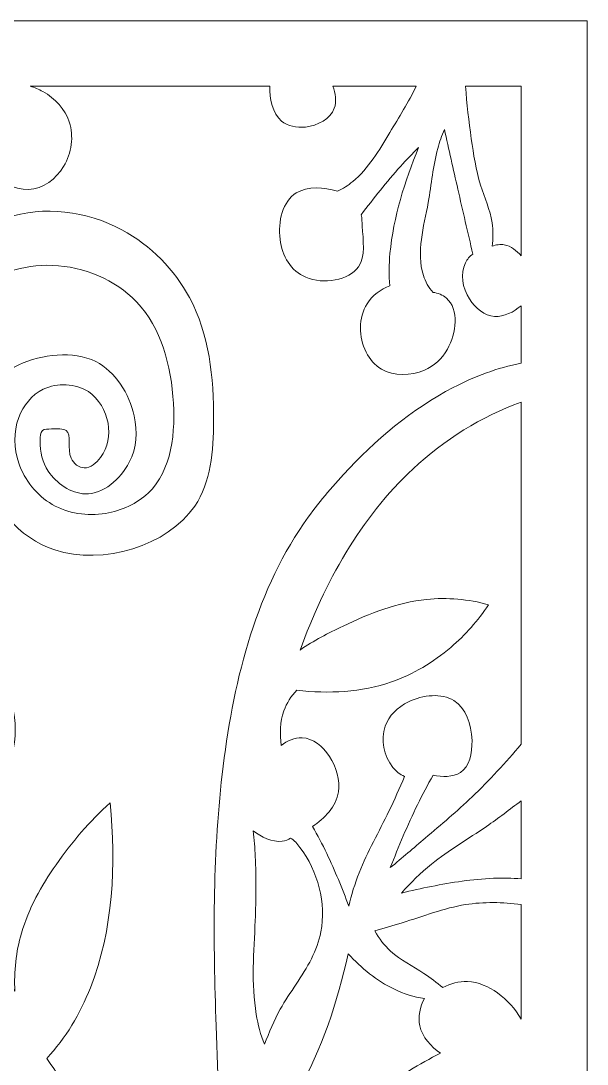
# Model space of a CAD drawing. Header units: centimetres. Extents: x -1.32 to 1.32, y -4.26 to 4.26.
# Drawn here: x 0.037 to 1.324, y 1.889 to 4.261 of the extents above; entities that cross this region are included whole.
import ezdxf

# ---------------------------------------------------------------- set-up
doc = ezdxf.new("R2010")
doc.units = ezdxf.units.CM
doc.header["$MEASUREMENT"] = 0
doc.layers.add('Layer 1', color=7, linetype='Continuous')

msp = doc.modelspace()

# ---------------------------------------------------------------- linework, layer by layer
at = {"layer": 'Layer 1', "color": 177, "lineweight": 20}
msp.add_open_spline([(-1.32364, 4.26053), (-1.32364, 4.26053), (1.32364, 4.26053), (1.32364, 4.26053), (1.32364, 4.26053), (1.32364, 4.26053), (1.32364, -4.26054), (1.32364, -4.26054), (1.32364, -4.26054), (1.32364, -4.26054), (-1.32364, -4.26054), (-1.32364, -4.26054), (-1.32364, -4.26054), (-1.32364, -4.26054), (-1.32364, 4.26053), (-1.32364, 4.26053), (-1.32364, 4.26053), (-1.32364, 4.26053), (-1.32364, 4.26053), (-1.32364, 4.26053)], degree=3, knots=[0, 0, 0, 0, 0.1666667, 0.1666667, 0.1666667, 0.1666667, 0.3333333, 0.3333333, 0.3333333, 0.3333333, 0.5, 0.5, 0.5, 0.5, 0.6666667, 0.6666667, 0.6666667, 0.6666667, 1, 1, 1, 1], dxfattribs=at)
at = {"layer": 'Layer 1', "color": 7, "lineweight": 20}
for points, knots in [([(1.17371, 3.48234), (1.12009, 3.47214), (1.06819, 3.45252), (1.01959, 3.42729), (1.01959, 3.42729), (0.92464, 3.3781), (0.84218, 3.30759), (0.76974, 3.22923), (0.76974, 3.22923), (0.73706, 3.19388), (0.70639, 3.15693), (0.67939, 3.11764), (0.67939, 3.11764), (0.56644, 2.95342), (0.51747, 2.749), (0.49436, 2.54793), (0.49436, 2.54793), (0.47227, 2.3558), (0.4738, 2.16677), (0.48051, 1.97624), (0.48051, 1.97624), (0.4888, 1.74069), (0.50496, 1.50289), (0.47358, 1.26924), (0.47358, 1.26924), (0.45219, 1.10968), (0.40863, 0.95209), (0.34805, 0.80281), (0.34805, 0.80281), (0.35611, 0.91281), (0.35043, 1.02329), (0.33903, 1.13352), (0.33903, 1.13352), (0.31874, 1.32928), (0.28027, 1.5242), (0.20372, 1.70552), (0.20372, 1.70552), (0.17455, 1.77467), (0.13983, 1.8418), (0.09551, 1.90218), (0.09551, 1.90218), (0.13875, 1.94814), (0.17131, 2.00406), (0.1947, 2.06306), (0.1947, 2.06306), (0.24714, 2.19523), (0.25336, 2.34294), (0.23981, 2.48314), (0.23981, 2.48314), (0.19334, 2.44156), (0.15246, 2.39407), (0.11675, 2.34261), (0.11675, 2.34261), (0.08334, 2.29445), (0.05444, 2.24284), (0.03819, 2.18696), (0.03819, 2.18696), (0.02584, 2.14442), (0.02081, 2.09938), (0.02312, 2.05527), (0.02312, 2.05527), (0.00629, 2.08039), (-0.01151, 2.10477), (-0.02824, 2.1301), (-0.02824, 2.1301), (-0.06435, 2.18467), (-0.09556, 2.24353), (-0.14301, 2.28872), (-0.14301, 2.28872), (-0.15496, 2.3001), (-0.16791, 2.3106), (-0.18226, 2.31867), (-0.18226, 2.31867), (-0.1523, 2.35104), (-0.12638, 2.38601), (-0.09772, 2.42043), (-0.09772, 2.42043), (-0.05259, 2.47462), (-0.00063, 2.52746), (0.01706, 2.59403), (0.01706, 2.59403), (0.02651, 2.62957), (0.02622, 2.66901), (0.01706, 2.70479), (0.01706, 2.70479), (-0.00921, 2.7019), (-0.03495, 2.69319), (-0.05844, 2.68085), (-0.05844, 2.68085), (-0.10473, 2.65657), (-0.14234, 2.61831), (-0.17324, 2.57609), (-0.17324, 2.57609), (-0.19302, 2.549), (-0.21009, 2.5203), (-0.22155, 2.48927), (-0.22155, 2.48927), (-0.22746, 2.54307), (-0.23216, 2.59716), (-0.23667, 2.65092), (-0.23667, 2.65092), (-0.24896, 2.79836), (-0.2594, 2.94339), (-0.26392, 3.09533), (-0.26392, 3.09533), (-0.26813, 3.23763), (-0.2671, 3.38603), (-0.20091, 3.50767), (-0.20091, 3.50767), (-0.17305, 3.55891), (-0.13358, 3.60541), (-0.08517, 3.64076), (-0.08517, 3.64076), (-0.03276, 3.67897), (0.03014, 3.70409), (0.09544, 3.705), (0.09544, 3.705), (0.16625, 3.70596), (0.23987, 3.67844), (0.28993, 3.63158), (0.28993, 3.63158), (0.34887, 3.57636), (0.37515, 3.49437), (0.38253, 3.40673), (0.38253, 3.40673), (0.38938, 3.32499), (0.37982, 3.23835), (0.32604, 3.18727), (0.32604, 3.18727), (0.30078, 3.16328), (0.26578, 3.14714), (0.22929, 3.14118), (0.22929, 3.14118), (0.18759, 3.13437), (0.144, 3.14082), (0.10833, 3.16145), (0.10833, 3.16145), (0.07292, 3.18195), (0.04537, 3.21645), (0.03203, 3.25551), (0.03203, 3.25551), (0.02063, 3.28895), (0.01966, 3.32576), (0.03203, 3.35879), (0.03203, 3.35879), (0.04221, 3.38598), (0.06147, 3.41059), (0.08785, 3.42332), (0.08785, 3.42332), (0.11941, 3.43854), (0.16112, 3.43677), (0.19022, 3.41779), (0.19022, 3.41779), (0.21439, 3.40202), (0.22978, 3.37437), (0.23487, 3.34589), (0.23487, 3.34589), (0.23964, 3.31915), (0.2353, 3.29172), (0.21811, 3.26842), (0.21811, 3.26842), (0.2086, 3.25549), (0.19509, 3.24386), (0.18089, 3.24445), (0.18089, 3.24445), (0.16898, 3.24497), (0.15659, 3.25409), (0.15111, 3.26657), (0.15111, 3.26657), (0.14171, 3.28816), (0.15302, 3.31977), (0.13999, 3.32927), (0.13999, 3.32927), (0.13311, 3.33427), (0.1196, 3.33316), (0.10646, 3.33298), (0.10646, 3.33298), (0.09836, 3.33285), (0.09045, 3.33309), (0.08601, 3.32927), (0.08601, 3.32927), (0.08108, 3.32503), (0.08048, 3.31584), (0.0804, 3.30716), (0.0804, 3.30716), (0.0802, 3.27957), (0.08552, 3.25729), (0.09902, 3.23706), (0.09902, 3.23706), (0.11721, 3.20983), (0.15029, 3.18633), (0.18275, 3.18545), (0.18275, 3.18545), (0.2236, 3.1843), (0.2635, 3.21878), (0.28326, 3.25736), (0.28326, 3.25736), (0.30026, 3.29056), (0.30229, 3.32675), (0.29441, 3.36248), (0.29441, 3.36248), (0.28315, 3.41348), (0.25161, 3.46355), (0.20694, 3.48604), (0.20694, 3.48604), (0.18093, 3.49914), (0.15045, 3.5029), (0.11949, 3.5008), (0.11949, 3.5008), (0.0594, 3.49668), (-0.00249, 3.47047), (-0.03496, 3.42518), (-0.03496, 3.42518), (-0.06917, 3.37747), (-0.07078, 3.30856), (-0.05356, 3.2463), (-0.05356, 3.2463), (-0.02956, 3.15944), (0.03107, 3.08547), (0.1139, 3.05818), (0.1139, 3.05818), (0.22307, 3.02224), (0.37079, 3.06747), (0.43212, 3.15776), (0.43212, 3.15776), (0.46889, 3.21193), (0.4746, 3.28226), (0.47492, 3.35141), (0.47492, 3.35141), (0.47541, 3.4509), (0.46472, 3.54796), (0.42004, 3.63142), (0.42004, 3.63142), (0.3861, 3.69481), (0.33255, 3.7504), (0.26652, 3.78565), (0.26652, 3.78565), (0.18666, 3.82831), (0.08861, 3.84128), (0.00359, 3.81276), (0.00359, 3.81276), (-0.03322, 3.80043), (-0.06756, 3.7803), (-0.09316, 3.75231), (-0.09316, 3.75231), (-0.09385, 3.76791), (-0.09902, 3.78366), (-0.10999, 3.79607), (-0.10999, 3.79607), (-0.12683, 3.81514), (-0.15737, 3.82643), (-0.17939, 3.81693), (-0.17939, 3.81693), (-0.19299, 3.81107), (-0.20332, 3.79728), (-0.20886, 3.78355), (-0.20886, 3.78355), (-0.22075, 3.80503), (-0.23515, 3.82508), (-0.25092, 3.844), (-0.25092, 3.844), (-0.27498, 3.87292), (-0.30227, 3.89928), (-0.33296, 3.92114), (-0.33296, 3.92114), (-0.34166, 3.92736), (-0.35066, 3.93319), (-0.36027, 3.93782), (-0.36027, 3.93782), (-0.35391, 3.94835), (-0.34399, 3.95763), (-0.33296, 3.96282), (-0.33296, 3.96282), (-0.3117, 3.9728), (-0.28616, 3.96759), (-0.26144, 3.9649), (-0.26144, 3.9649), (-0.21419, 3.95977), (-0.16995, 3.96384), (-0.12473, 3.9649), (-0.12473, 3.9649), (-0.09203, 3.96568), (-0.05881, 3.9649), (-0.02586, 3.9649), (-0.02586, 3.9649), (-0.03045, 3.95178), (-0.03081, 3.93638), (-0.02586, 3.92322), (-0.02586, 3.92322), (-0.01498, 3.89433), (0.02164, 3.87609), (0.05405, 3.87738), (0.05405, 3.87738), (0.08764, 3.87871), (0.11674, 3.90093), (0.13399, 3.92949), (0.13399, 3.92949), (0.15256, 3.96023), (0.15743, 3.99831), (0.14674, 4.0307), (0.14674, 4.0307), (0.13718, 4.05972), (0.11515, 4.08422), (0.0866, 4.09996), (0.0866, 4.09996), (0.07756, 4.10494), (0.06785, 4.10906), (0.05796, 4.11195)], [0, 0, 0, 0, 0.0128205, 0.0128205, 0.0128205, 0.0128205, 0.025641, 0.025641, 0.025641, 0.025641, 0.0384615, 0.0384615, 0.0384615, 0.0384615, 0.0512821, 0.0512821, 0.0512821, 0.0512821, 0.0641026, 0.0641026, 0.0641026, 0.0641026, 0.0769231, 0.0769231, 0.0769231, 0.0769231, 0.0897436, 0.0897436, 0.0897436, 0.0897436, 0.1025641, 0.1025641, 0.1025641, 0.1025641, 0.1153846, 0.1153846, 0.1153846, 0.1153846, 0.1282051, 0.1282051, 0.1282051, 0.1282051, 0.1410256, 0.1410256, 0.1410256, 0.1410256, 0.1538462, 0.1538462, 0.1538462, 0.1538462, 0.1666667, 0.1666667, 0.1666667, 0.1666667, 0.1794872, 0.1794872, 0.1794872, 0.1794872, 0.1923077, 0.1923077, 0.1923077, 0.1923077, 0.2051282, 0.2051282, 0.2051282, 0.2051282, 0.2179487, 0.2179487, 0.2179487, 0.2179487, 0.2307692, 0.2307692, 0.2307692, 0.2307692, 0.2435897, 0.2435897, 0.2435897, 0.2435897, 0.2564103, 0.2564103, 0.2564103, 0.2564103, 0.2692308, 0.2692308, 0.2692308, 0.2692308, 0.2820513, 0.2820513, 0.2820513, 0.2820513, 0.2948718, 0.2948718, 0.2948718, 0.2948718, 0.3076923, 0.3076923, 0.3076923, 0.3076923, 0.3205128, 0.3205128, 0.3205128, 0.3205128, 0.3333333, 0.3333333, 0.3333333, 0.3333333, 0.3461538, 0.3461538, 0.3461538, 0.3461538, 0.3589744, 0.3589744, 0.3589744, 0.3589744, 0.3717949, 0.3717949, 0.3717949, 0.3717949, 0.3846154, 0.3846154, 0.3846154, 0.3846154, 0.3974359, 0.3974359, 0.3974359, 0.3974359, 0.4102564, 0.4102564, 0.4102564, 0.4102564, 0.4230769, 0.4230769, 0.4230769, 0.4230769, 0.4358974, 0.4358974, 0.4358974, 0.4358974, 0.4487179, 0.4487179, 0.4487179, 0.4487179, 0.4615385, 0.4615385, 0.4615385, 0.4615385, 0.474359, 0.474359, 0.474359, 0.474359, 0.4871795, 0.4871795, 0.4871795, 0.4871795, 0.5, 0.5, 0.5, 0.5, 0.5128205, 0.5128205, 0.5128205, 0.5128205, 0.525641, 0.525641, 0.525641, 0.525641, 0.5384615, 0.5384615, 0.5384615, 0.5384615, 0.5512821, 0.5512821, 0.5512821, 0.5512821, 0.5641026, 0.5641026, 0.5641026, 0.5641026, 0.5769231, 0.5769231, 0.5769231, 0.5769231, 0.5897436, 0.5897436, 0.5897436, 0.5897436, 0.6025641, 0.6025641, 0.6025641, 0.6025641, 0.6153846, 0.6153846, 0.6153846, 0.6153846, 0.6282051, 0.6282051, 0.6282051, 0.6282051, 0.6410256, 0.6410256, 0.6410256, 0.6410256, 0.6538462, 0.6538462, 0.6538462, 0.6538462, 0.6666667, 0.6666667, 0.6666667, 0.6666667, 0.6794872, 0.6794872, 0.6794872, 0.6794872, 0.6923077, 0.6923077, 0.6923077, 0.6923077, 0.7051282, 0.7051282, 0.7051282, 0.7051282, 0.7179487, 0.7179487, 0.7179487, 0.7179487, 0.7307692, 0.7307692, 0.7307692, 0.7307692, 0.7435897, 0.7435897, 0.7435897, 0.7435897, 0.7564103, 0.7564103, 0.7564103, 0.7564103, 0.7692308, 0.7692308, 0.7692308, 0.7692308, 0.7820513, 0.7820513, 0.7820513, 0.7820513, 0.7948718, 0.7948718, 0.7948718, 0.7948718, 0.8076923, 0.8076923, 0.8076923, 0.8076923, 0.8205128, 0.8205128, 0.8205128, 0.8205128, 0.8333333, 0.8333333, 0.8333333, 0.8333333, 0.8461538, 0.8461538, 0.8461538, 0.8461538, 0.8589744, 0.8589744, 0.8589744, 0.8589744, 0.8717949, 0.8717949, 0.8717949, 0.8717949, 0.8846154, 0.8846154, 0.8846154, 0.8846154, 0.8974359, 0.8974359, 0.8974359, 0.8974359, 0.9102564, 0.9102564, 0.9102564, 0.9102564, 0.9230769, 0.9230769, 0.9230769, 0.9230769, 0.9358974, 0.9358974, 0.9358974, 0.9358974, 0.9487179, 0.9487179, 0.9487179, 0.9487179, 0.9615385, 0.9615385, 0.9615385, 0.9615385, 0.974359, 0.974359, 0.974359, 0.974359, 1, 1, 1, 1]), ([(0.60224, 4.11195), (0.60212, 4.08404), (0.60842, 4.05), (0.62929, 4.03268), (0.62929, 4.03268), (0.6431, 4.0212), (0.66328, 4.01708), (0.6835, 4.01923), (0.6835, 4.01923), (0.71179, 4.02228), (0.74015, 4.03772), (0.74894, 4.06176), (0.74894, 4.06176), (0.75463, 4.07734), (0.75206, 4.09653), (0.74542, 4.11195)], [0, 0, 0, 0, 0.2, 0.2, 0.2, 0.2, 0.4, 0.4, 0.4, 0.4, 0.6, 0.6, 0.6, 0.6, 1, 1, 1, 1]), ([(0.93544, 4.11195), (0.91771, 4.07567), (0.8964, 4.04165), (0.87533, 4.00673), (0.87533, 4.00673), (0.85102, 3.96651), (0.82704, 3.92513), (0.79087, 3.89526), (0.79087, 3.89526), (0.78036, 3.88654), (0.76877, 3.8788), (0.75611, 3.87373), (0.75611, 3.87373), (0.72627, 3.88264), (0.68799, 3.88521), (0.66267, 3.86943), (0.66267, 3.86943), (0.63216, 3.85039), (0.62042, 3.80469), (0.62575, 3.7639), (0.62575, 3.7639), (0.63068, 3.72593), (0.65042, 3.69219), (0.6844, 3.67778), (0.6844, 3.67778), (0.72389, 3.661), (0.78267, 3.67034), (0.80391, 3.70144), (0.80391, 3.70144), (0.82029, 3.72539), (0.81442, 3.76227), (0.81262, 3.79403), (0.81262, 3.79403), (0.81209, 3.8029), (0.81189, 3.81137), (0.81043, 3.81986), (0.81043, 3.81986), (0.83858, 3.85766), (0.86803, 3.89458), (0.89954, 3.92969), (0.89954, 3.92969), (0.9128, 3.94451), (0.92645, 3.95898), (0.94081, 3.97278), (0.94081, 3.97278), (0.90901, 3.89573), (0.8835, 3.81483), (0.87561, 3.7316), (0.87561, 3.7316), (0.8733, 3.70718), (0.87251, 3.68258), (0.87561, 3.65839), (0.87561, 3.65839), (0.85484, 3.65078), (0.83545, 3.63639), (0.82346, 3.61746), (0.82346, 3.61746), (0.80351, 3.58594), (0.80422, 3.54174), (0.82129, 3.50765), (0.82129, 3.50765), (0.82936, 3.49154), (0.84109, 3.47768), (0.85605, 3.46889), (0.85605, 3.46889), (0.88402, 3.45242), (0.92329, 3.45357), (0.95384, 3.46671), (0.95384, 3.46671), (0.97596, 3.47623), (0.99354, 3.492), (1.006, 3.51411), (1.006, 3.51411), (1.02667, 3.55073), (1.03319, 3.60477), (1.00384, 3.63038), (1.00384, 3.63038), (0.99556, 3.6376), (0.9844, 3.64259), (0.9734, 3.6433), (0.9734, 3.6433), (0.96323, 3.65408), (0.9562, 3.66794), (0.95168, 3.68205), (0.95168, 3.68205), (0.93469, 3.73505), (0.95245, 3.7922), (0.96253, 3.84789), (0.96253, 3.84789), (0.97013, 3.88963), (0.97339, 3.93064), (0.98428, 3.97061), (0.98428, 3.97061), (0.98824, 3.98526), (0.99327, 3.99979), (0.99949, 4.0137), (0.99949, 4.0137), (1.00946, 3.96844), (1.01961, 3.92322), (1.02992, 3.87802), (1.02992, 3.87802), (1.04111, 3.82879), (1.05246, 3.77965), (1.06399, 3.73048), (1.06399, 3.73048), (1.05663, 3.72587), (1.05097, 3.71857), (1.04708, 3.71069), (1.04708, 3.71069), (1.03465, 3.68543), (1.04016, 3.65377), (1.0563, 3.62839), (1.0563, 3.62839), (1.06975, 3.60723), (1.09059, 3.5904), (1.11322, 3.58874), (1.11322, 3.58874), (1.13447, 3.58717), (1.1573, 3.59897), (1.17371, 3.61314)], [0, 0, 0, 0, 0.0322581, 0.0322581, 0.0322581, 0.0322581, 0.0645161, 0.0645161, 0.0645161, 0.0645161, 0.0967742, 0.0967742, 0.0967742, 0.0967742, 0.1290323, 0.1290323, 0.1290323, 0.1290323, 0.1612903, 0.1612903, 0.1612903, 0.1612903, 0.1935484, 0.1935484, 0.1935484, 0.1935484, 0.2258065, 0.2258065, 0.2258065, 0.2258065, 0.2580645, 0.2580645, 0.2580645, 0.2580645, 0.2903226, 0.2903226, 0.2903226, 0.2903226, 0.3225806, 0.3225806, 0.3225806, 0.3225806, 0.3548387, 0.3548387, 0.3548387, 0.3548387, 0.3870968, 0.3870968, 0.3870968, 0.3870968, 0.4193548, 0.4193548, 0.4193548, 0.4193548, 0.4516129, 0.4516129, 0.4516129, 0.4516129, 0.483871, 0.483871, 0.483871, 0.483871, 0.516129, 0.516129, 0.516129, 0.516129, 0.5483871, 0.5483871, 0.5483871, 0.5483871, 0.5806452, 0.5806452, 0.5806452, 0.5806452, 0.6129032, 0.6129032, 0.6129032, 0.6129032, 0.6451613, 0.6451613, 0.6451613, 0.6451613, 0.6774194, 0.6774194, 0.6774194, 0.6774194, 0.7096774, 0.7096774, 0.7096774, 0.7096774, 0.7419355, 0.7419355, 0.7419355, 0.7419355, 0.7741935, 0.7741935, 0.7741935, 0.7741935, 0.8064516, 0.8064516, 0.8064516, 0.8064516, 0.8387097, 0.8387097, 0.8387097, 0.8387097, 0.8709677, 0.8709677, 0.8709677, 0.8709677, 0.9032258, 0.9032258, 0.9032258, 0.9032258, 0.9354839, 0.9354839, 0.9354839, 0.9354839, 1, 1, 1, 1]), ([(0.74542, 4.11195), (0.74542, 4.11195), (0.93544, 4.11195), (0.93544, 4.11195), (0.93544, 4.11195), (0.93544, 4.11195), (0.93544, 4.11195), (0.93544, 4.11195)], [0, 0, 0, 0, 0.3333333, 0.3333333, 0.3333333, 0.3333333, 1, 1, 1, 1]), ([(1.17371, 3.72676), (1.16377, 3.73816), (1.15058, 3.74878), (1.13548, 3.7515), (1.13548, 3.7515), (1.12626, 3.75314), (1.11633, 3.75181), (1.10772, 3.74825), (1.10772, 3.74825), (1.11024, 3.76588), (1.11042, 3.78408), (1.10772, 3.80164), (1.10772, 3.80164), (1.10321, 3.83114), (1.09059, 3.85882), (1.08161, 3.88742), (1.08161, 3.88742), (1.07086, 3.92165), (1.06537, 3.9571), (1.06041, 3.9926), (1.06041, 3.9926), (1.0548, 4.03231), (1.0499, 4.07202), (1.04731, 4.11195)], [0, 0, 0, 0, 0.1428571, 0.1428571, 0.1428571, 0.1428571, 0.2857143, 0.2857143, 0.2857143, 0.2857143, 0.4285714, 0.4285714, 0.4285714, 0.4285714, 0.5714286, 0.5714286, 0.5714286, 0.5714286, 0.7142857, 0.7142857, 0.7142857, 0.7142857, 1, 1, 1, 1]), ([(1.04732, 4.11195), (1.04732, 4.11195), (1.17371, 4.11195), (1.17371, 4.11195), (1.17371, 4.11195), (1.17371, 4.11195), (1.17371, 3.72676), (1.17371, 3.72676)], [0, 0, 0, 0, 0.3333333, 0.3333333, 0.3333333, 0.3333333, 1, 1, 1, 1]), ([(1.17371, 3.39399), (1.08311, 3.36134), (0.99899, 3.30849), (0.92813, 3.24252), (0.92813, 3.24252), (0.80844, 3.13114), (0.72646, 2.98246), (0.67136, 2.83057), (0.67136, 2.83057), (0.70201, 2.8518), (0.73517, 2.86898), (0.76917, 2.88509), (0.76917, 2.88509), (0.82953, 2.91366), (0.89258, 2.93886), (0.95868, 2.94565), (0.95868, 2.94565), (1.00557, 2.9505), (1.05397, 2.94605), (1.09929, 2.93353), (1.09929, 2.93353), (1.07601, 2.89734), (1.04682, 2.86484), (1.01371, 2.83664), (1.01371, 2.83664), (0.97393, 2.80269), (0.92851, 2.77497), (0.87922, 2.75786), (0.87922, 2.75786), (0.81109, 2.73422), (0.73556, 2.73088), (0.66404, 2.73904), (0.66404, 2.73904), (0.65107, 2.72593), (0.6408, 2.70977), (0.63456, 2.69231), (0.63456, 2.69231), (0.6256, 2.66727), (0.62487, 2.63954), (0.62867, 2.61343), (0.62867, 2.61343), (0.64156, 2.62412), (0.65918, 2.63144), (0.67584, 2.63097), (0.67584, 2.63097), (0.72506, 2.62953), (0.76598, 2.5598), (0.75838, 2.50825), (0.75838, 2.50825), (0.75334, 2.47394), (0.72679, 2.44766), (0.69943, 2.42936), (0.69943, 2.42936), (0.71115, 2.40941), (0.72181, 2.38887), (0.73186, 2.368), (0.73186, 2.368), (0.75063, 2.32898), (0.76706, 2.28886), (0.78197, 2.24822), (0.78197, 2.24822), (0.78793, 2.27406), (0.79581, 2.29953), (0.80555, 2.3242), (0.80555, 2.3242), (0.8246, 2.37247), (0.85079, 2.41764), (0.87335, 2.46442), (0.87335, 2.46442), (0.8859, 2.49038), (0.89732, 2.51684), (0.90875, 2.5433), (0.90875, 2.5433), (0.89832, 2.54739), (0.88943, 2.55481), (0.88222, 2.56375), (0.88222, 2.56375), (0.86154, 2.58932), (0.85412, 2.62718), (0.86451, 2.65726), (0.86451, 2.65726), (0.87288, 2.68143), (0.89272, 2.70061), (0.91758, 2.71278), (0.91758, 2.71278), (0.95083, 2.72906), (0.99303, 2.73279), (1.02077, 2.71567), (1.02077, 2.71567), (1.0477, 2.69908), (1.061, 2.66276), (1.06204, 2.62512), (1.06204, 2.62512), (1.06285, 2.59572), (1.05625, 2.56551), (1.03551, 2.55209), (1.03551, 2.55209), (1.01905, 2.54139), (0.99372, 2.5413), (0.97359, 2.54624), (0.97359, 2.54624), (0.96095, 2.52428), (0.9493, 2.50179), (0.93823, 2.47902), (0.93823, 2.47902), (0.91546, 2.43225), (0.89512, 2.38433), (0.87632, 2.33586), (0.87632, 2.33586), (0.90306, 2.35801), (0.92946, 2.38056), (0.95592, 2.40309), (0.95592, 2.40309), (0.99183, 2.43363), (1.02791, 2.46408), (1.06204, 2.49658), (1.06204, 2.49658), (1.10158, 2.53424), (1.1385, 2.57466), (1.17371, 2.61637)], [0, 0, 0, 0, 0.0322581, 0.0322581, 0.0322581, 0.0322581, 0.0645161, 0.0645161, 0.0645161, 0.0645161, 0.0967742, 0.0967742, 0.0967742, 0.0967742, 0.1290323, 0.1290323, 0.1290323, 0.1290323, 0.1612903, 0.1612903, 0.1612903, 0.1612903, 0.1935484, 0.1935484, 0.1935484, 0.1935484, 0.2258065, 0.2258065, 0.2258065, 0.2258065, 0.2580645, 0.2580645, 0.2580645, 0.2580645, 0.2903226, 0.2903226, 0.2903226, 0.2903226, 0.3225806, 0.3225806, 0.3225806, 0.3225806, 0.3548387, 0.3548387, 0.3548387, 0.3548387, 0.3870968, 0.3870968, 0.3870968, 0.3870968, 0.4193548, 0.4193548, 0.4193548, 0.4193548, 0.4516129, 0.4516129, 0.4516129, 0.4516129, 0.483871, 0.483871, 0.483871, 0.483871, 0.516129, 0.516129, 0.516129, 0.516129, 0.5483871, 0.5483871, 0.5483871, 0.5483871, 0.5806452, 0.5806452, 0.5806452, 0.5806452, 0.6129032, 0.6129032, 0.6129032, 0.6129032, 0.6451613, 0.6451613, 0.6451613, 0.6451613, 0.6774194, 0.6774194, 0.6774194, 0.6774194, 0.7096774, 0.7096774, 0.7096774, 0.7096774, 0.7419355, 0.7419355, 0.7419355, 0.7419355, 0.7741935, 0.7741935, 0.7741935, 0.7741935, 0.8064516, 0.8064516, 0.8064516, 0.8064516, 0.8387097, 0.8387097, 0.8387097, 0.8387097, 0.8709677, 0.8709677, 0.8709677, 0.8709677, 0.9032258, 0.9032258, 0.9032258, 0.9032258, 0.9354839, 0.9354839, 0.9354839, 0.9354839, 1, 1, 1, 1]), ([(1.17371, 2.48796), (1.14788, 2.46808), (1.12198, 2.44821), (1.09506, 2.42973), (1.09506, 2.42973), (1.05333, 2.40104), (1.00911, 2.37562), (0.96976, 2.34386), (0.96976, 2.34386), (0.94518, 2.32405), (0.92245, 2.30171), (0.90169, 2.27793), (0.90169, 2.27793), (0.92412, 2.28409), (0.94691, 2.28887), (0.96976, 2.29327), (0.96976, 2.29327), (1.01629, 2.30225), (1.06319, 2.30979), (1.11054, 2.31168), (1.11054, 2.31168), (1.13162, 2.31251), (1.15275, 2.31226), (1.17371, 2.31015)], [0, 0, 0, 0, 0.1428571, 0.1428571, 0.1428571, 0.1428571, 0.2857143, 0.2857143, 0.2857143, 0.2857143, 0.4285714, 0.4285714, 0.4285714, 0.4285714, 0.5714286, 0.5714286, 0.5714286, 0.5714286, 0.7142857, 0.7142857, 0.7142857, 0.7142857, 1, 1, 1, 1]), ([(1.17371, 2.31015), (1.17371, 2.31015), (1.17371, 2.48796), (1.17371, 2.48796), (1.17371, 2.48796), (1.17371, 2.48796), (1.17371, 2.48796), (1.17371, 2.48796)], [0, 0, 0, 0, 0.3333333, 0.3333333, 0.3333333, 0.3333333, 1, 1, 1, 1]), ([(0.56469, 2.41952), (0.5837, 2.40596), (0.60738, 2.39306), (0.63092, 2.3961), (0.63092, 2.3961), (0.63769, 2.39695), (0.64444, 2.39914), (0.64983, 2.40312), (0.64983, 2.40312), (0.65841, 2.39795), (0.665, 2.3902), (0.6711, 2.38202), (0.6711, 2.38202), (0.7117, 2.32786), (0.73113, 2.25499), (0.71843, 2.18985), (0.71843, 2.18985), (0.71428, 2.16859), (0.70675, 2.14818), (0.69714, 2.12889), (0.69714, 2.12889), (0.67709, 2.08861), (0.64813, 2.05331), (0.6262, 2.01405), (0.6262, 2.01405), (0.612, 1.98868), (0.60072, 1.96163), (0.59072, 1.93438), (0.59072, 1.93438), (0.58158, 1.95605), (0.5757, 1.97911), (0.57179, 2.00233), (0.57179, 2.00233), (0.55998, 2.07257), (0.56649, 2.14431), (0.56944, 2.21563), (0.56944, 2.21563), (0.57143, 2.26418), (0.57179, 2.31254), (0.56944, 2.36092), (0.56944, 2.36092), (0.56847, 2.38051), (0.56706, 2.40008), (0.56469, 2.41952)], [0, 0, 0, 0, 0.0833333, 0.0833333, 0.0833333, 0.0833333, 0.1666667, 0.1666667, 0.1666667, 0.1666667, 0.25, 0.25, 0.25, 0.25, 0.3333333, 0.3333333, 0.3333333, 0.3333333, 0.4166667, 0.4166667, 0.4166667, 0.4166667, 0.5, 0.5, 0.5, 0.5, 0.5833333, 0.5833333, 0.5833333, 0.5833333, 0.6666667, 0.6666667, 0.6666667, 0.6666667, 0.75, 0.75, 0.75, 0.75, 0.8333333, 0.8333333, 0.8333333, 0.8333333, 1, 1, 1, 1]), ([(1.17371, 1.99126), (1.16041, 2.01452), (1.14217, 2.03507), (1.11981, 2.05107), (1.11981, 2.05107), (1.09965, 2.0655), (1.07616, 2.07621), (1.05176, 2.07714), (1.05176, 2.07714), (1.03255, 2.07784), (1.01283, 2.07245), (0.99606, 2.06332), (0.99606, 2.06332), (0.9819, 2.07443), (0.96779, 2.08556), (0.95274, 2.09553), (0.95274, 2.09553), (0.92736, 2.1123), (0.89929, 2.12567), (0.87693, 2.14612), (0.87693, 2.14612), (0.86267, 2.15919), (0.85071, 2.17515), (0.84138, 2.1921), (0.84138, 2.1921), (0.86195, 2.19833), (0.88267, 2.20407), (0.90323, 2.2105), (0.90323, 2.2105), (0.95095, 2.2254), (0.9979, 2.24402), (1.0471, 2.25188), (1.0471, 2.25188), (1.08869, 2.25853), (1.13189, 2.25754), (1.17371, 2.25188)], [0, 0, 0, 0, 0.1, 0.1, 0.1, 0.1, 0.2, 0.2, 0.2, 0.2, 0.3, 0.3, 0.3, 0.3, 0.4, 0.4, 0.4, 0.4, 0.5, 0.5, 0.5, 0.5, 0.6, 0.6, 0.6, 0.6, 0.7, 0.7, 0.7, 0.7, 0.8, 0.8, 0.8, 0.8, 1, 1, 1, 1]), ([(0.78063, 2.14002), (0.81055, 2.1077), (0.84546, 2.07863), (0.88554, 2.05945), (0.88554, 2.05945), (0.9071, 2.04915), (0.93017, 2.04168), (0.95375, 2.03866), (0.95375, 2.03866), (0.94413, 2.01985), (0.9388, 1.99687), (0.94326, 1.97626), (0.94326, 1.97626), (0.94877, 1.95088), (0.96917, 1.92906), (0.99046, 1.91388), (0.99046, 1.91388), (0.94199, 1.89063), (0.8969, 1.86097), (0.85409, 1.82812), (0.85409, 1.82812), (0.78919, 1.77833), (0.72955, 1.72116), (0.68359, 1.65398), (0.68359, 1.65398), (0.65717, 1.61536), (0.63528, 1.5734), (0.62065, 1.52921), (0.62065, 1.52921), (0.62167, 1.56993), (0.62174, 1.61066), (0.62065, 1.65137), (0.62065, 1.65137), (0.61974, 1.68608), (0.61802, 1.72073), (0.61542, 1.75533), (0.61542, 1.75533), (0.63488, 1.77643), (0.65076, 1.8006), (0.66523, 1.82552), (0.66523, 1.82552), (0.72159, 1.92266), (0.75595, 2.03117), (0.78063, 2.14002)], [0, 0, 0, 0, 0.0833333, 0.0833333, 0.0833333, 0.0833333, 0.1666667, 0.1666667, 0.1666667, 0.1666667, 0.25, 0.25, 0.25, 0.25, 0.3333333, 0.3333333, 0.3333333, 0.3333333, 0.4166667, 0.4166667, 0.4166667, 0.4166667, 0.5, 0.5, 0.5, 0.5, 0.5833333, 0.5833333, 0.5833333, 0.5833333, 0.6666667, 0.6666667, 0.6666667, 0.6666667, 0.75, 0.75, 0.75, 0.75, 0.8333333, 0.8333333, 0.8333333, 0.8333333, 1, 1, 1, 1])]:
    msp.add_open_spline(points, degree=3, knots=knots, dxfattribs=at)
for points in [[(0.05796, 4.11195), (0.05796, 4.11195), (0.60224, 4.11195), (0.60224, 4.11195)], [(1.04731, 4.11195), (1.04731, 4.11195), (1.04732, 4.11195), (1.04732, 4.11195)], [(1.17371, 3.61314), (1.17371, 3.61314), (1.17371, 3.48234), (1.17371, 3.48234)], [(1.17371, 2.61637), (1.17371, 2.61637), (1.17371, 3.39399), (1.17371, 3.39399)], [(1.17371, 2.61637), (1.17371, 2.61637), (1.17371, 2.61637), (1.17371, 2.61637)], [(1.17371, 2.25188), (1.17371, 2.25188), (1.17371, 2.25188), (1.17371, 2.25188)], [(1.17371, 2.25188), (1.17371, 2.25188), (1.17371, 1.99126), (1.17371, 1.99126)], [(0.78063, 2.14002), (0.78063, 2.14002), (0.78063, 2.14002), (0.78063, 2.14002)]]:
    msp.add_open_spline(points, degree=3, dxfattribs=at)

doc.saveas('drawing.dxf')
